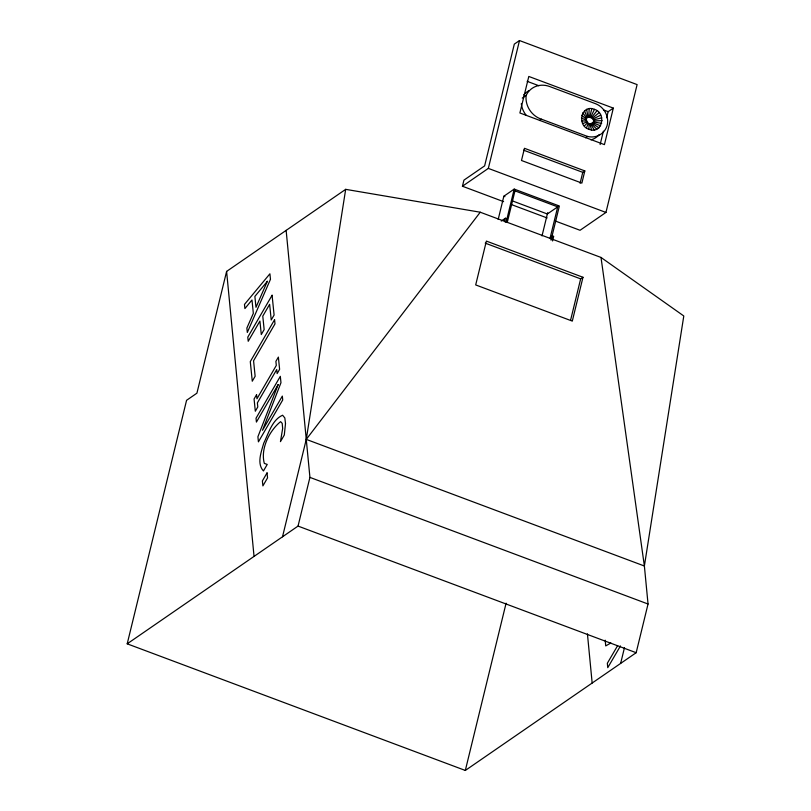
<?xml version="1.0" encoding="UTF-8"?>
<svg xmlns="http://www.w3.org/2000/svg" width="811" height="811" viewBox="0 0 811 811"><rect width="100%" height="100%" fill="white"/><g stroke="black" fill="none" stroke-linecap="round" stroke-linejoin="round"><path stroke-width="1.22" d="M588.948 129.304C576.509 125.563 581.193 103.798 594.493 109.333C606.932 113.074 602.259 134.839 588.948 129.304L589.009 124.113C577.827 110.6 604.499 120.332 589.009 124.113M588.857 116.906L589.151 108.633M345.679 189.348L226.604 271.411L196.921 393.173L186.571 400.31L127.205 643.822L465.321 770.45L636.169 652.713L648.04 604.013L644.38 566.007L683.795 315.976L601.002 257.442L480.244 212.218L345.679 189.348L306.264 439.38L282.512 536.791M127.205 643.822L298.042 526.086L309.924 477.385L286.141 230.385M503.611 201.655L462.442 186.236L463.933 180.143L484.633 165.88L514.316 44.118L519.496 40.55L637.111 84.597L605.949 212.441L580.058 230.283L555.363 221.038M462.442 186.236L488.334 168.394L519.496 40.55M498.187 219.446L503.844 196.232L514.204 189.095L559.367 206.014L551.024 240.218M504.533 221.717L505.395 218.22L506.834 218.767L505.983 222.265M506.165 222.082L514.204 189.095M507.25 222.508L515.289 189.51M542.012 235.91L547.678 212.654M549.99 238.515L558.039 205.518M551.389 239.265L552.24 235.768L553.69 236.315L552.555 240.968M580.098 183.306L582.764 172.348L584.832 170.918L524.464 148.301L521.493 160.487L581.872 183.093L584.832 170.918M600.14 144.551L603.404 131.149M606.669 117.757L608.149 111.675L613.329 108.106L528.802 76.447L519.892 112.972L604.428 144.632L613.329 108.106M570.569 320.274L580.656 278.872L582.987 277.271L486.377 241.09L475.692 284.925L572.302 321.105L582.987 277.271M465.321 770.45L506.094 603.181M620.638 663.418L624.5 647.553M589.79 116.875L591.827 108.623M586.475 127.915L588.137 123.657M590.712 117.088L594.493 109.333M617.607 645.698L607.348 663.246L607.763 667.656L620.456 645.941M480.244 212.218L306.264 439.38L644.38 566.007L601.002 257.442M591.594 117.544L596.977 110.722M584.356 125.928L587.377 122.988M592.344 118.213L599.096 112.699M522.264 98.07L526.157 95.394A22.282 19.707 55.4 0 1 549.422 86.432L595.527 103.696A17.274 15.277 55.4 0 1 607.064 125.695A19.728 17.447 55.4 0 1 587.549 136.451L585.603 137.789M539.497 120.525L541.444 119.187L587.549 136.451M501.249 221.079L505.395 218.22M610.865 642.991L605.726 645.911L605.188 640.183M592.932 119.045L600.718 115.132M582.734 123.505L586.789 122.167M593.307 119.977L601.721 117.848M593.449 120.951L602.046 120.657M581.73 120.788L586.414 121.224M593.348 121.903L601.671 123.384M527.14 81.333L538.879 85.733M603.455 109.911L608.149 111.675M523.571 150.177L582.764 172.348M488.334 168.394L605.949 212.441M514.965 190.849L557.715 206.856L547.354 213.992L512.694 201.006M503.844 196.232L504.939 196.647M511.842 204.737L547.131 217.946M485.231 243.138L580.656 278.872M309.924 477.385L648.04 604.013M298.042 526.086L636.169 652.713M593.003 122.775L600.606 125.827M581.406 117.98L586.272 120.251M592.446 123.485L598.944 127.834M581.781 115.253L586.383 119.298M591.716 124.002L596.795 129.253M582.835 112.81L586.718 118.436M590.864 124.296L594.291 129.993M584.498 110.803L587.276 117.717M589.932 124.326L591.625 130.013M586.657 109.384L588.005 117.2M587.428 633.857L592.162 683.044M226.604 271.411L254.046 556.417M541.444 119.187A20.66 18.268 55.4 0 1 526.157 95.394M599.319 134.474A19.728 17.447 55.4 0 1 590.955 139.827M526.258 115.385A20.66 18.268 55.4 0 1 521.28 103.707M523.734 94.917A22.282 19.707 55.4 0 1 528.894 90.69M285.502 423.535L284.296 435.031L280.454 441.64L282.664 428.441L282.198 423.352L280.606 421.649C269.394 430.641 260.311 448.777 264.315 463.405L267.235 464.429L263.453 470.958C256.529 463.557 261.395 451.656 263.717 443.211C268.532 433.55 272.08 419.814 282.613 415.232L284.823 417.939L285.502 423.535M278.153 384.596L257.908 436.754L258.425 441.843L282.725 399.955L282.329 396.103L262.49 430.317L280.971 382.711L280.322 376.334L256.033 418.223L256.418 422.075L278.153 384.596M270.469 279.288L247.314 332.449L246.868 328.06L253.336 313.35L251.978 299.958L244.892 308.596L244.476 304.419L269.911 273.794L270.469 279.288M267.356 281.305L255.982 307.298L254.877 296.42L267.356 281.305M272.09 295.255L247.791 337.143L248.217 341.269L259.915 321.095L261.284 334.548L264.153 329.59L262.784 316.138L269.637 304.328L271.229 319.98L274.098 315.033L272.09 295.255M274.574 319.727L250.285 361.625L252.272 381.211L255.141 376.263L253.569 360.783L275 323.842L274.574 319.727M256.56 394.714L254.076 398.992L255.313 411.218L257.797 406.94L257.381 402.885L276.723 369.542L277.139 373.597L279.613 369.329L278.376 357.093L275.892 361.371L276.308 365.426L256.965 398.769L256.56 394.714M267.042 472.904L262.389 480.923L262.896 485.89L267.549 477.872L267.042 472.904"/></g></svg>
